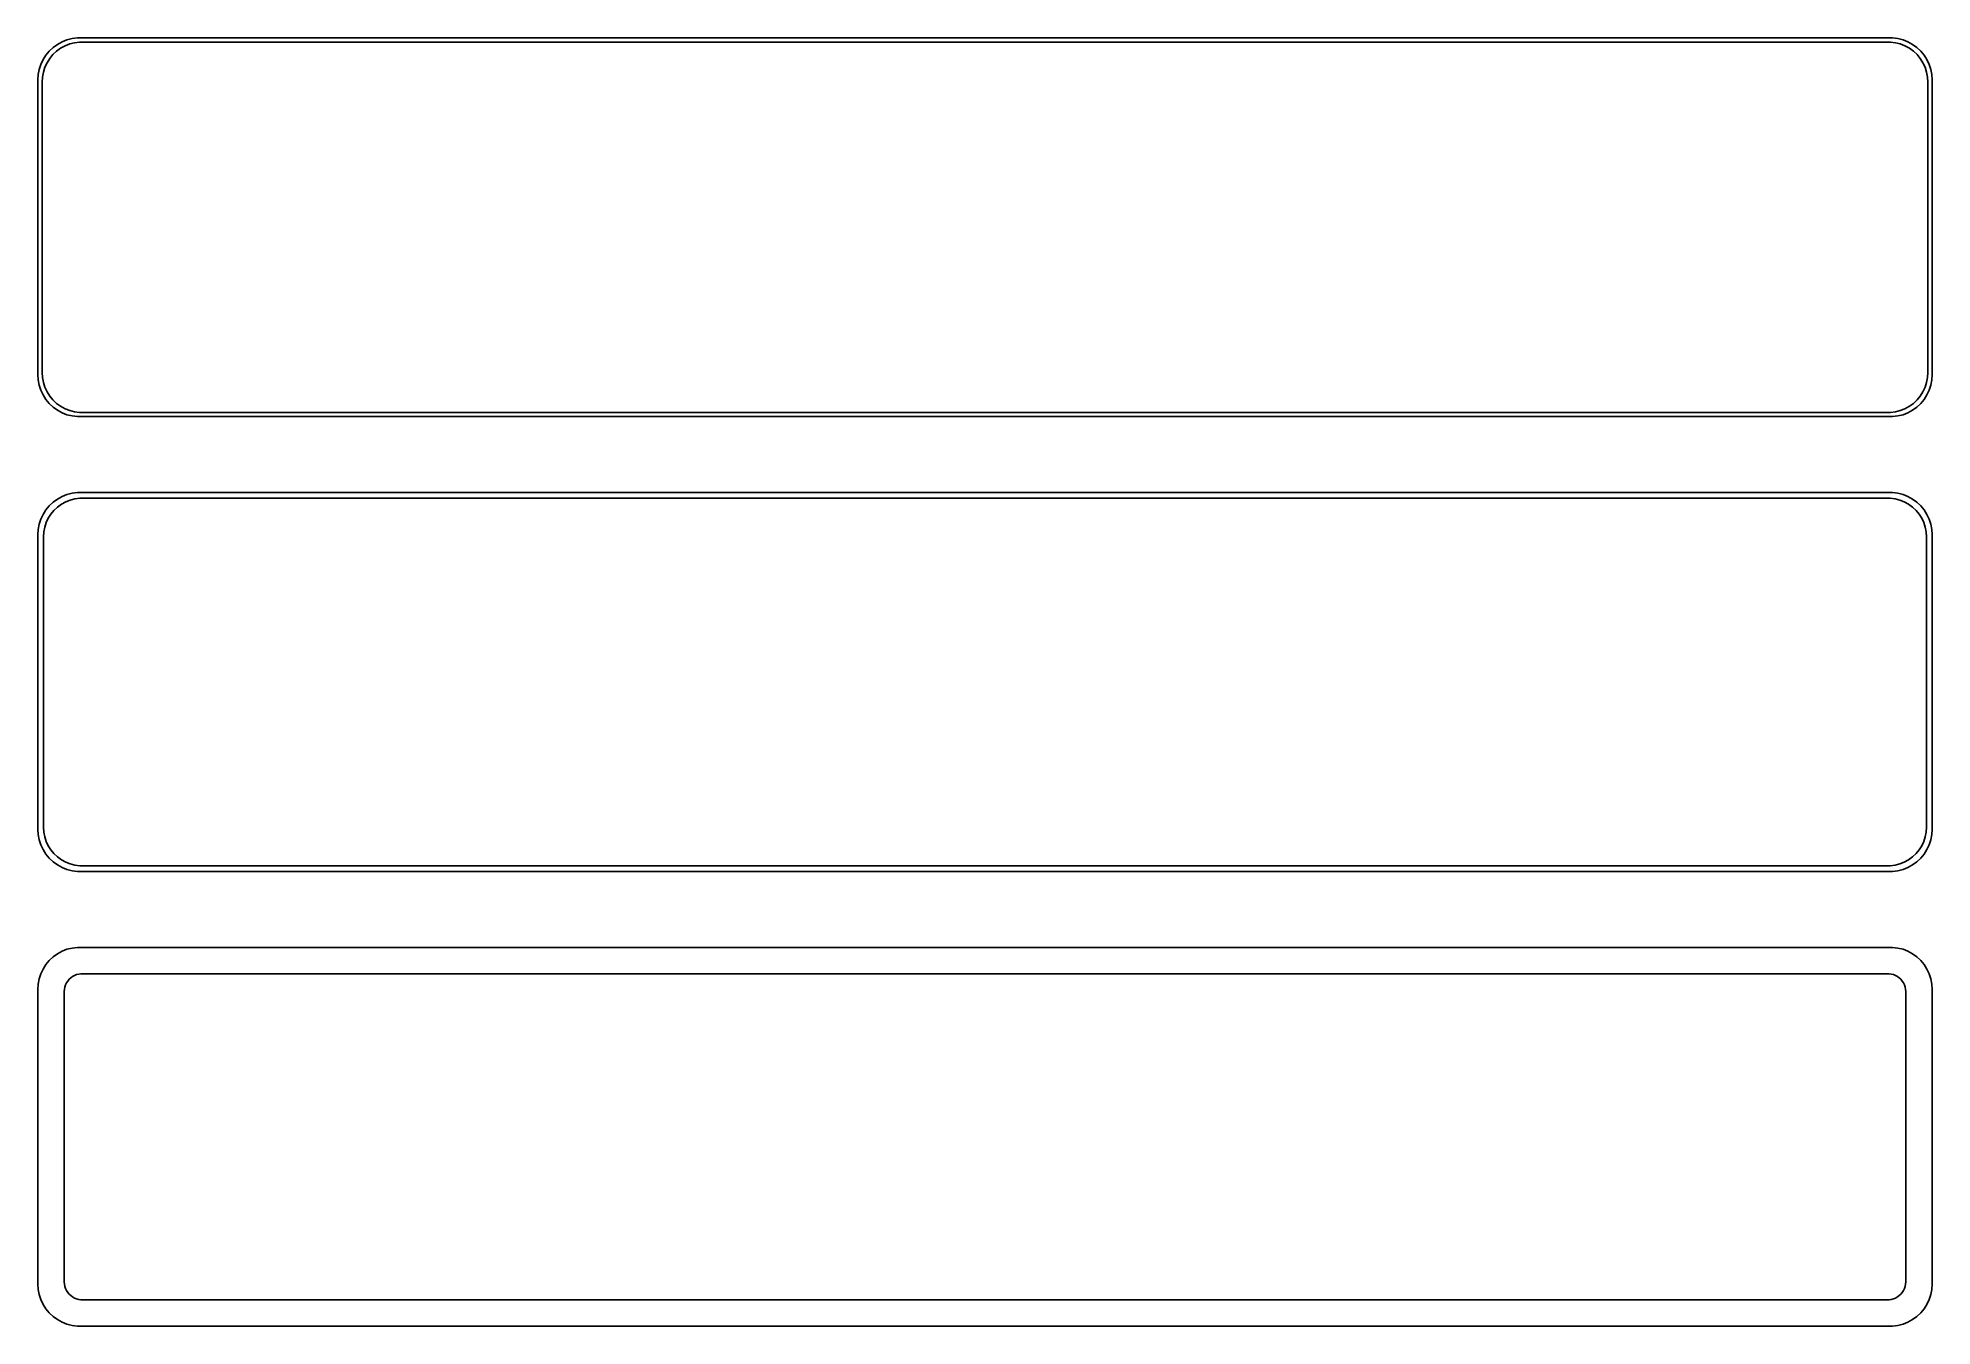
# Model space of a CAD drawing. Header units: metres. Extents: x -112 to 112, y 140 to 292.
import ezdxf

# ---------------------------------------------------------------- set-up
doc = ezdxf.new("R2010")
doc.units = ezdxf.units.M

msp = doc.modelspace()

# ---------------------------------------------------------------- linework, layer by layer
for p, q in [((-111.545, 290.439), (-111.882, 289.909)), ((-111.145, 290.923), (-111.545, 290.439)), ((-110.687, 291.353), (-111.145, 290.923)), ((-111.093, 290.042), (-110.713, 290.502)), ((-110.713, 290.502), (-110.278, 290.91)), ((-110.179, 291.722), (-110.687, 291.353)), ((-110.278, 290.91), (-109.795, 291.261)), ((-109.629, 292.024), (-110.179, 291.722)), ((-109.795, 291.261), (-109.272, 291.548)), ((-109.045, 292.255), (-109.629, 292.024)), ((-109.272, 291.548), (-108.718, 291.768)), ((-108.437, 292.411), (-109.045, 292.255)), ((-108.718, 291.768), (-108.14, 291.916)), ((-107.814, 292.49), (-108.437, 292.411)), ((-108.14, 291.916), (-107.548, 291.991)), ((107.814, 292.49), (-107.814, 292.49)), ((-107.548, 291.991), (107.548, 291.991)), ((107.548, 291.991), (108.14, 291.916)), ((108.437, 292.411), (107.814, 292.49)), ((108.14, 291.916), (108.718, 291.768)), ((109.045, 292.255), (108.437, 292.411)), ((108.718, 291.768), (109.272, 291.548)), ((109.629, 292.024), (109.045, 292.255)), ((109.272, 291.548), (109.795, 291.261)), ((110.179, 291.722), (109.629, 292.024)), ((109.795, 291.261), (110.278, 290.91)), ((110.687, 291.353), (110.179, 291.722)), ((110.278, 290.91), (110.713, 290.502)), ((111.145, 290.923), (110.687, 291.353)), ((110.713, 290.502), (111.093, 290.042)), ((111.545, 290.439), (111.145, 290.923)), ((111.882, 289.909), (111.545, 290.439)), ((-112.461, 288.127), (-112.5, 287.5)), ((-112.343, 288.743), (-112.461, 288.127)), ((-112.149, 289.341), (-112.343, 288.743)), ((-111.882, 289.909), (-112.149, 289.341)), ((-111.963, 287.845), (-111.851, 288.431)), ((-111.851, 288.431), (-111.666, 288.999)), ((-111.666, 288.999), (-111.412, 289.538)), ((-111.412, 289.538), (-111.093, 290.042)), ((111.093, 290.042), (111.412, 289.538)), ((111.412, 289.538), (111.666, 288.999)), ((111.666, 288.999), (111.851, 288.431)), ((111.851, 288.431), (111.963, 287.845)), ((112.149, 289.341), (111.882, 289.909)), ((112.343, 288.743), (112.149, 289.341)), ((112.461, 288.127), (112.343, 288.743)), ((112.5, 287.5), (112.461, 288.127)), ((-112.5, 287.5), (-112.5, 252.5)), ((-112, 287.25), (-111.963, 287.845)), ((-112, 252.75), (-112, 287.25)), ((111.963, 287.845), (112, 287.25)), ((112, 287.25), (112, 252.75)), ((112.5, 252.5), (112.5, 287.5)), ((-112.5, 252.5), (-112.461, 251.873)), ((-111.963, 252.155), (-112, 252.75)), ((-111.851, 251.569), (-111.963, 252.155)), ((111.963, 252.155), (111.851, 251.569)), ((112, 252.75), (111.963, 252.155)), ((112.461, 251.873), (112.5, 252.5)), ((-112.461, 251.873), (-112.343, 251.257)), ((-112.343, 251.257), (-112.149, 250.659)), ((-112.149, 250.659), (-111.882, 250.091)), ((-111.882, 250.091), (-111.545, 249.561)), ((-111.666, 251.001), (-111.851, 251.569)), ((-111.412, 250.462), (-111.666, 251.001)), ((-111.093, 249.958), (-111.412, 250.462)), ((-110.713, 249.498), (-111.093, 249.958)), ((111.093, 249.958), (110.713, 249.498)), ((111.412, 250.462), (111.093, 249.958)), ((111.666, 251.001), (111.412, 250.462)), ((111.545, 249.561), (111.882, 250.091)), ((111.851, 251.569), (111.666, 251.001)), ((111.882, 250.091), (112.149, 250.659)), ((112.149, 250.659), (112.343, 251.257)), ((112.343, 251.257), (112.461, 251.873)), ((-111.545, 249.561), (-111.145, 249.077)), ((-111.145, 249.077), (-110.687, 248.647)), ((-110.278, 249.09), (-110.713, 249.498)), ((-110.687, 248.647), (-110.179, 248.278)), ((-109.795, 248.739), (-110.278, 249.09)), ((-110.179, 248.278), (-109.629, 247.976)), ((-109.272, 248.452), (-109.795, 248.739)), ((-109.629, 247.976), (-109.045, 247.745)), ((-108.718, 248.232), (-109.272, 248.452)), ((-109.045, 247.745), (-108.437, 247.589)), ((-108.14, 248.084), (-108.718, 248.232)), ((-108.437, 247.589), (-107.814, 247.51)), ((-107.548, 248.009), (-108.14, 248.084)), ((-107.814, 247.51), (107.814, 247.51)), ((107.548, 248.009), (-107.548, 248.009)), ((108.14, 248.084), (107.548, 248.009)), ((107.814, 247.51), (108.437, 247.589)), ((108.718, 248.232), (108.14, 248.084)), ((108.437, 247.589), (109.045, 247.745)), ((109.272, 248.452), (108.718, 248.232)), ((109.045, 247.745), (109.629, 247.976)), ((109.795, 248.739), (109.272, 248.452)), ((109.629, 247.976), (110.179, 248.278)), ((110.278, 249.09), (109.795, 248.739)), ((110.179, 248.278), (110.687, 248.647)), ((110.713, 249.498), (110.278, 249.09)), ((110.687, 248.647), (111.145, 249.077)), ((111.145, 249.077), (111.545, 249.561)), ((-111.545, 236.439), (-111.882, 235.909)), ((-111.145, 236.923), (-111.545, 236.439)), ((-110.687, 237.353), (-111.145, 236.923)), ((-110.954, 235.941), (-110.588, 236.384)), ((-110.179, 237.722), (-110.687, 237.353)), ((-110.588, 236.384), (-110.168, 236.778)), ((-109.629, 238.024), (-110.179, 237.722)), ((-110.168, 236.778), (-109.703, 237.116)), ((-109.703, 237.116), (-109.199, 237.393)), ((-109.045, 238.255), (-109.629, 238.024)), ((-109.199, 237.393), (-108.665, 237.604)), ((-108.437, 238.411), (-109.045, 238.255)), ((-108.665, 237.604), (-108.108, 237.747)), ((-107.814, 238.49), (-108.437, 238.411)), ((-108.108, 237.747), (-107.537, 237.819)), ((107.814, 238.49), (-107.814, 238.49)), ((-107.537, 237.819), (107.537, 237.819)), ((107.537, 237.819), (108.108, 237.747)), ((108.437, 238.411), (107.814, 238.49)), ((108.108, 237.747), (108.665, 237.604)), ((109.045, 238.255), (108.437, 238.411)), ((108.665, 237.604), (109.199, 237.393)), ((109.629, 238.024), (109.045, 238.255)), ((109.199, 237.393), (109.703, 237.116)), ((110.179, 237.722), (109.629, 238.024)), ((109.703, 237.116), (110.168, 236.778)), ((110.168, 236.778), (110.588, 236.384)), ((110.687, 237.353), (110.179, 237.722)), ((110.588, 236.384), (110.954, 235.941)), ((111.145, 236.923), (110.687, 237.353)), ((111.545, 236.439), (111.145, 236.923)), ((111.882, 235.909), (111.545, 236.439)), ((-112.461, 234.127), (-112.5, 233.5)), ((-112.343, 234.743), (-112.461, 234.127)), ((-112.149, 235.341), (-112.343, 234.743)), ((-111.882, 235.909), (-112.149, 235.341)), ((-111.792, 233.824), (-111.685, 234.389)), ((-111.685, 234.389), (-111.507, 234.935)), ((-111.507, 234.935), (-111.262, 235.456)), ((-111.262, 235.456), (-110.954, 235.941)), ((110.954, 235.941), (111.262, 235.456)), ((111.262, 235.456), (111.507, 234.935)), ((111.507, 234.935), (111.685, 234.389)), ((111.685, 234.389), (111.792, 233.824)), ((112.149, 235.341), (111.882, 235.909)), ((112.343, 234.743), (112.149, 235.341)), ((112.461, 234.127), (112.343, 234.743)), ((112.5, 233.5), (112.461, 234.127)), ((-112.5, 233.5), (-112.5, 198.5)), ((-111.828, 233.25), (-111.792, 233.824)), ((-111.828, 198.75), (-111.828, 233.25)), ((111.792, 233.824), (111.828, 233.25)), ((111.828, 233.25), (111.828, 198.75)), ((112.5, 198.5), (112.5, 233.5)), ((-112.5, 198.5), (-112.461, 197.873)), ((-111.792, 198.176), (-111.828, 198.75)), ((-111.685, 197.611), (-111.792, 198.176)), ((111.792, 198.176), (111.685, 197.611)), ((111.828, 198.75), (111.792, 198.176)), ((112.461, 197.873), (112.5, 198.5)), ((-112.461, 197.873), (-112.343, 197.257)), ((-112.343, 197.257), (-112.149, 196.659)), ((-112.149, 196.659), (-111.882, 196.091)), ((-111.882, 196.091), (-111.545, 195.561)), ((-111.507, 197.065), (-111.685, 197.611)), ((-111.262, 196.544), (-111.507, 197.065)), ((-110.954, 196.059), (-111.262, 196.544)), ((-110.588, 195.616), (-110.954, 196.059)), ((110.954, 196.059), (110.588, 195.616)), ((111.262, 196.544), (110.954, 196.059)), ((111.507, 197.065), (111.262, 196.544)), ((111.685, 197.611), (111.507, 197.065)), ((111.545, 195.561), (111.882, 196.091)), ((111.882, 196.091), (112.149, 196.659)), ((112.149, 196.659), (112.343, 197.257)), ((112.343, 197.257), (112.461, 197.873)), ((-111.545, 195.561), (-111.145, 195.077)), ((-111.145, 195.077), (-110.687, 194.647)), ((-110.687, 194.647), (-110.179, 194.278)), ((-110.168, 195.222), (-110.588, 195.616)), ((-110.179, 194.278), (-109.629, 193.976)), ((-109.703, 194.884), (-110.168, 195.222)), ((-109.199, 194.607), (-109.703, 194.884)), ((-109.629, 193.976), (-109.045, 193.745)), ((-108.665, 194.396), (-109.199, 194.607)), ((-109.045, 193.745), (-108.437, 193.589)), ((-108.108, 194.253), (-108.665, 194.396)), ((-108.437, 193.589), (-107.814, 193.51)), ((-107.537, 194.181), (-108.108, 194.253)), ((-107.814, 193.51), (107.814, 193.51)), ((107.537, 194.181), (-107.537, 194.181)), ((108.108, 194.253), (107.537, 194.181)), ((107.814, 193.51), (108.437, 193.589)), ((108.665, 194.396), (108.108, 194.253)), ((108.437, 193.589), (109.045, 193.745)), ((109.199, 194.607), (108.665, 194.396)), ((109.045, 193.745), (109.629, 193.976)), ((109.703, 194.884), (109.199, 194.607)), ((109.629, 193.976), (110.179, 194.278)), ((110.168, 195.222), (109.703, 194.884)), ((110.588, 195.616), (110.168, 195.222)), ((110.179, 194.278), (110.687, 194.647)), ((110.687, 194.647), (111.145, 195.077)), ((111.145, 195.077), (111.545, 195.561)), ((-111.545, 182.439), (-111.882, 181.909)), ((-111.145, 182.923), (-111.545, 182.439)), ((-110.687, 183.353), (-111.145, 182.923)), ((-110.179, 183.722), (-110.687, 183.353)), ((-109.629, 184.024), (-110.179, 183.722)), ((-109.045, 184.255), (-109.629, 184.024)), ((-108.437, 184.411), (-109.045, 184.255)), ((-107.814, 184.49), (-108.437, 184.411)), ((107.814, 184.49), (-107.814, 184.49)), ((108.437, 184.411), (107.814, 184.49)), ((109.045, 184.255), (108.437, 184.411)), ((109.629, 184.024), (109.045, 184.255)), ((110.179, 183.722), (109.629, 184.024)), ((110.687, 183.353), (110.179, 183.722)), ((111.145, 182.923), (110.687, 183.353)), ((111.545, 182.439), (111.145, 182.923)), ((111.882, 181.909), (111.545, 182.439)), ((-112.461, 180.127), (-112.5, 179.5)), ((-112.343, 180.743), (-112.461, 180.127)), ((-112.149, 181.341), (-112.343, 180.743)), ((-111.882, 181.909), (-112.149, 181.341)), ((-109.293, 179.775), (-109.211, 180.027)), ((-109.211, 180.027), (-109.099, 180.266)), ((-109.099, 180.266), (-108.957, 180.49)), ((-108.957, 180.49), (-108.788, 180.694)), ((-108.788, 180.694), (-108.595, 180.875)), ((-108.595, 180.875), (-108.38, 181.031)), ((-108.38, 181.031), (-108.148, 181.159)), ((-108.148, 181.159), (-107.902, 181.256)), ((-107.902, 181.256), (-107.645, 181.322)), ((-107.645, 181.322), (-107.382, 181.355)), ((-107.382, 181.355), (107.382, 181.355)), ((107.382, 181.355), (107.645, 181.322)), ((107.645, 181.322), (107.902, 181.256)), ((107.902, 181.256), (108.148, 181.159)), ((108.148, 181.159), (108.38, 181.031)), ((108.38, 181.031), (108.595, 180.875)), ((108.595, 180.875), (108.788, 180.694)), ((108.788, 180.694), (108.957, 180.49)), ((108.957, 180.49), (109.099, 180.266)), ((109.099, 180.266), (109.211, 180.027)), ((109.211, 180.027), (109.293, 179.775)), ((112.149, 181.341), (111.882, 181.909)), ((112.343, 180.743), (112.149, 181.341)), ((112.461, 180.127), (112.343, 180.743)), ((112.5, 179.5), (112.461, 180.127)), ((-112.5, 179.5), (-112.5, 144.5)), ((-109.36, 179.25), (-109.343, 179.514)), ((-109.36, 144.75), (-109.36, 179.25)), ((-109.343, 179.514), (-109.293, 179.775)), ((109.293, 179.775), (109.343, 179.514)), ((109.343, 179.514), (109.36, 179.25)), ((109.36, 179.25), (109.36, 144.75)), ((112.5, 144.5), (112.5, 179.5)), ((-112.5, 144.5), (-112.461, 143.873)), ((-109.343, 144.486), (-109.36, 144.75)), ((-109.293, 144.225), (-109.343, 144.486)), ((-109.211, 143.973), (-109.293, 144.225)), ((109.293, 144.225), (109.211, 143.973)), ((109.343, 144.486), (109.293, 144.225)), ((109.36, 144.75), (109.343, 144.486)), ((112.461, 143.873), (112.5, 144.5)), ((-112.461, 143.873), (-112.343, 143.257)), ((-112.343, 143.257), (-112.149, 142.659)), ((-112.149, 142.659), (-111.882, 142.091)), ((-111.882, 142.091), (-111.545, 141.561)), ((-109.099, 143.734), (-109.211, 143.973)), ((-108.957, 143.51), (-109.099, 143.734)), ((-108.788, 143.306), (-108.957, 143.51)), ((-108.595, 143.125), (-108.788, 143.306)), ((-108.38, 142.969), (-108.595, 143.125)), ((-108.148, 142.841), (-108.38, 142.969)), ((-107.902, 142.744), (-108.148, 142.841)), ((-107.645, 142.678), (-107.902, 142.744)), ((-107.382, 142.645), (-107.645, 142.678)), ((107.382, 142.645), (-107.382, 142.645)), ((107.645, 142.678), (107.382, 142.645)), ((107.902, 142.744), (107.645, 142.678)), ((108.148, 142.841), (107.902, 142.744)), ((108.38, 142.969), (108.148, 142.841)), ((108.595, 143.125), (108.38, 142.969)), ((108.788, 143.306), (108.595, 143.125)), ((108.957, 143.51), (108.788, 143.306)), ((109.099, 143.734), (108.957, 143.51)), ((109.211, 143.973), (109.099, 143.734)), ((111.545, 141.561), (111.882, 142.091)), ((111.882, 142.091), (112.149, 142.659)), ((112.149, 142.659), (112.343, 143.257)), ((112.343, 143.257), (112.461, 143.873)), ((-111.545, 141.561), (-111.145, 141.077)), ((-111.145, 141.077), (-110.687, 140.647)), ((-110.687, 140.647), (-110.179, 140.278)), ((-110.179, 140.278), (-109.629, 139.976)), ((-109.629, 139.976), (-109.045, 139.745)), ((-109.045, 139.745), (-108.437, 139.589)), ((-108.437, 139.589), (-107.814, 139.51)), ((-107.814, 139.51), (107.814, 139.51)), ((107.814, 139.51), (108.437, 139.589)), ((108.437, 139.589), (109.045, 139.745)), ((109.045, 139.745), (109.629, 139.976)), ((109.629, 139.976), (110.179, 140.278)), ((110.179, 140.278), (110.687, 140.647)), ((110.687, 140.647), (111.145, 141.077)), ((111.145, 141.077), (111.545, 141.561))]:
    msp.add_line(p, q)

doc.saveas('drawing.dxf')
